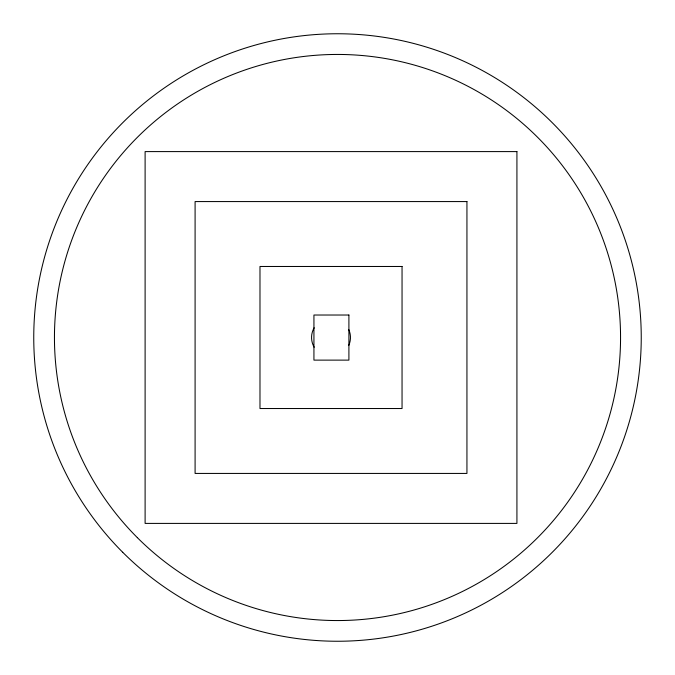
<?xml version="1.0" encoding="UTF-8"?>
<svg xmlns="http://www.w3.org/2000/svg" width="675" height="675" viewBox="0 0 675 675"><rect width="100%" height="100%" fill="white"/><g stroke="black" fill="none" stroke-linecap="round" stroke-linejoin="round"><path stroke-width="1.01" d="M348.781 329.586A19.448 19.448 0 0 1 348.781 345.414M314.17 347.228A19.448 19.448 0 0 1 314.17 327.772M516.923 151.597L145.108 151.597L145.108 523.403L516.923 523.403L516.923 151.597M466.94 201.572L195.092 201.572L195.092 473.428L466.94 473.428L466.94 201.572M402.047 266.473L259.985 266.473L259.985 408.527L402.047 408.527L402.047 266.473M348.907 315.023L313.934 315.023L313.934 360.121L348.907 360.121L348.907 315.023M137.354 537.646A283.053 283.053 0 0 0 610.909 410.763A283.053 283.053 0 0 0 264.237 64.091A283.053 283.053 0 0 0 137.354 537.646M122.715 552.285A303.75 303.75 0 0 0 630.897 416.112A303.75 303.75 0 0 0 258.888 44.103A303.75 303.75 0 0 0 122.715 552.285"/></g></svg>
